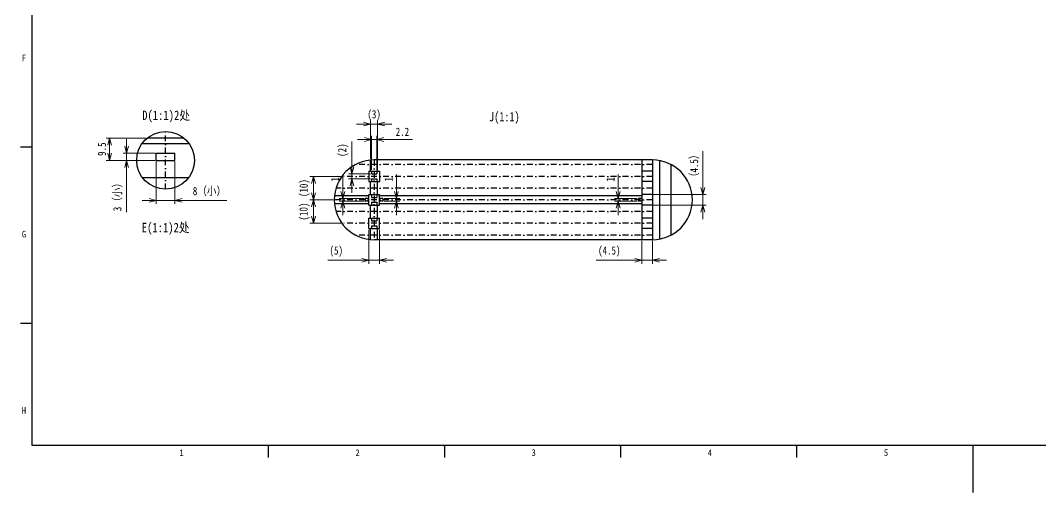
# Model space of a CAD drawing. Extents: x 641 to 1467, y 11 to 605.
# Drawn here: x 656.3 to 1090.7, y 10.9 to 211.9 of the extents above; entities that cross this region are included whole.
import ezdxf

# ---------------------------------------------------------------- set-up
doc = ezdxf.new("R2010")
doc.units = 0
doc.header["$MEASUREMENT"] = 0
doc.linetypes.add('DASHDOT', pattern=[1, 0.5, -0.25, 0, -0.25])
doc.layers.get('0').update_dxf_attribs({"linetype": 'CONTINUOUS'})
doc.layers.get('DEFPOINTS').update_dxf_attribs({"linetype": 'CONTINUOUS'})
for name, color, linetype in [('DD0-2', 4, 'CONTINUOUS'), ('M1-1', 2, 'CONTINUOUS'), ('M21-1', 2, 'CONTINUOUS'), ('M3-1', 154, 'CONTINUOUS'), ('M3-2', 154, 'CONTINUOUS'), ('M80-2', 7, 'CONTINUOUS')]:
    doc.layers.add(name, color=color, linetype=linetype)
doc.styles.add('FS2312', font='', dxfattribs={"width": 0.8})
doc.styles.add('HANKAKU', font='')
doc.styles.get('FS2312').set_extended_font_data('SimSun')
doc.styles.get('HANKAKU').set_extended_font_data('SimSun')
doc.dimstyles.new('ISO-25', dxfattribs={"dimtxt": 3.5, "dimasz": 3, "dimexe": 1.5, "dimexo": 0.5, "dimtad": 1, "dimdec": 1, "dimlfac": 2, "dimdsep": 46, "dimtxsty": 'FS2312', "dimblk": 'OPEN30', "dimcen": 0.09, "dimclrd": 4, "dimclre": 4, "dimclrt": 4, "dimadec": 0, "dimazin": 0, "dimtfac": 1, "dimtdec": 1, "dimtmove": 0, "dimatfit": 3, "dimldrblk": 'OPEN30', "dimfxl": 1, "dimlwd": 18, "dimlwe": 18, "dimarcsym": 0})

# ---------------------------------------------------------------- blocks, each defined once
blk = doc.blocks.new('_Open30')
at = {"color": 0, "linetype": 'ByBlock', "lineweight": -2}
for p, q in [((-1, 0.27), (0, 0)), ((0, 0), (-1, -0.27)), ((0, 0), (-1, 0))]:
    blk.add_line(p, q, dxfattribs=at)
blk = doc.blocks.new('*D198')
at = {"layer": 'DD0-2', "color": 4, "lineweight": 18, "transparency": 16777216}
for p, q in [((797.5, 149.49), (797.5, 160.26)), ((805.33, 146.49), (796, 146.49)), ((805.33, 144.49), (796, 144.49)), ((797.5, 144.49), (797.5, 146.49)), ((797.5, 141.49), (797.5, 138.49))]:
    blk.add_line(p, q, dxfattribs=at)
at = {"layer": 'DEFPOINTS', "color": 0, "transparency": 16777216}
for p in [(797.5, 144.49), (805.83, 146.49), (805.83, 144.49)]:
    blk.add_point(p, dxfattribs=at)
at = {"layer": 'DD0-2', "color": 4, "lineweight": 18, "transparency": 16777216, "xscale": 3, "yscale": 3, "zscale": 3}
for p, rotation in [((797.5, 146.49), 270), ((797.5, 144.49), 90)]:
    blk.add_blockref('_Open30', p, dxfattribs=dict(at, rotation=rotation))
at = {"layer": 'DD0-2', "color": 4, "transparency": 16777216, "insert": (793.78, 156.63), "char_height": 3.5, "attachment_point": 5, "rotation": 90, "style": 'FS2312'}
blk.add_mtext('(2)', dxfattribs=at)
blk = doc.blocks.new('*D199')
at = {"layer": 'DD0-2', "color": 4, "lineweight": 18, "transparency": 16777216}
for p, q in [((802.83, 161.19), (799.83, 161.19)), ((805.83, 148.24), (805.83, 162.69)), ((805.83, 161.19), (808.03, 161.19)), ((808.03, 148.24), (808.03, 162.69)), ((811.03, 161.19), (823.24, 161.19))]:
    blk.add_line(p, q, dxfattribs=at)
at = {"layer": 'DEFPOINTS', "color": 0, "transparency": 16777216}
for p in [(808.03, 161.19), (805.83, 147.74), (808.03, 147.74)]:
    blk.add_point(p, dxfattribs=at)
at = {"layer": 'DD0-2', "color": 4, "lineweight": 18, "transparency": 16777216, "xscale": 3, "yscale": 3, "zscale": 3}
blk.add_blockref('_Open30', (805.83, 161.19), dxfattribs=at)
at = {"layer": 'DD0-2', "color": 4, "lineweight": 18, "transparency": 16777216, "xscale": 3, "yscale": 3, "zscale": 3, "rotation": 180}
blk.add_blockref('_Open30', (808.03, 161.19), dxfattribs=at)
at = {"layer": 'DD0-2', "color": 4, "transparency": 16777216, "insert": (818.98, 164.44), "char_height": 3.5, "attachment_point": 5, "style": 'FS2312'}
blk.add_mtext('2.2', dxfattribs=at)
blk = doc.blocks.new('*D226')
at = {"layer": 'DD0-2', "color": 4, "lineweight": 18, "transparency": 16777216}
for p, q in [((920.93, 117.99), (920.93, 108.24)), ((925.43, 117.99), (925.43, 108.24)), ((917.93, 109.74), (901.44, 109.74)), ((925.43, 109.74), (920.93, 109.74)), ((928.43, 109.74), (931.43, 109.74))]:
    blk.add_line(p, q, dxfattribs=at)
at = {"layer": 'DEFPOINTS', "color": 0, "transparency": 16777216}
for p in [(920.93, 118.49), (925.43, 118.49), (920.93, 109.74)]:
    blk.add_point(p, dxfattribs=at)
at = {"layer": 'DD0-2', "color": 4, "lineweight": 18, "transparency": 16777216, "xscale": 3, "yscale": 3, "zscale": 3}
blk.add_blockref('_Open30', (920.93, 109.74), dxfattribs=at)
at = {"layer": 'DD0-2', "color": 4, "lineweight": 18, "transparency": 16777216, "xscale": 3, "yscale": 3, "zscale": 3, "rotation": 180}
blk.add_blockref('_Open30', (925.43, 109.74), dxfattribs=at)
at = {"layer": 'DD0-2', "color": 4, "transparency": 16777216, "insert": (907.05, 113.46), "char_height": 3.5, "attachment_point": 5, "style": 'FS2312'}
blk.add_mtext('(4.5)', dxfattribs=at)
blk = doc.blocks.new('*D227')
at = {"layer": 'DD0-2', "color": 4, "lineweight": 18, "transparency": 16777216}
for p, q in [((804.68, 122.74), (804.68, 108.24)), ((809.18, 122.74), (809.18, 108.24)), ((801.68, 109.74), (787.18, 109.74)), ((809.18, 109.74), (804.68, 109.74)), ((812.18, 109.74), (815.18, 109.74))]:
    blk.add_line(p, q, dxfattribs=at)
at = {"layer": 'DEFPOINTS', "color": 0, "transparency": 16777216}
for p in [(804.68, 123.24), (809.18, 123.24), (804.68, 109.74)]:
    blk.add_point(p, dxfattribs=at)
at = {"layer": 'DD0-2', "color": 4, "lineweight": 18, "transparency": 16777216, "xscale": 3, "yscale": 3, "zscale": 3}
blk.add_blockref('_Open30', (804.68, 109.74), dxfattribs=at)
at = {"layer": 'DD0-2', "color": 4, "lineweight": 18, "transparency": 16777216, "xscale": 3, "yscale": 3, "zscale": 3, "rotation": 180}
blk.add_blockref('_Open30', (809.18, 109.74), dxfattribs=at)
at = {"layer": 'DD0-2', "color": 4, "transparency": 16777216, "insert": (790.8, 113.46), "char_height": 3.5, "attachment_point": 5, "style": 'FS2312'}
blk.add_mtext('(5)', dxfattribs=at)
blk = doc.blocks.new('*D228')
at = {"layer": 'DD0-2', "color": 4, "lineweight": 18, "transparency": 16777216}
for p, q in [((802.43, 167.74), (799.43, 167.74)), ((805.43, 152.92), (805.43, 169.24)), ((808.43, 167.74), (805.43, 167.74)), ((808.43, 152.99), (808.43, 169.24)), ((811.43, 167.74), (814.43, 167.74))]:
    blk.add_line(p, q, dxfattribs=at)
at = {"layer": 'DEFPOINTS', "color": 0, "transparency": 16777216}
for p in [(805.43, 167.74), (805.43, 152.42), (808.43, 152.49)]:
    blk.add_point(p, dxfattribs=at)
at = {"layer": 'DD0-2', "color": 4, "lineweight": 18, "transparency": 16777216, "xscale": 3, "yscale": 3, "zscale": 3}
blk.add_blockref('_Open30', (805.43, 167.74), dxfattribs=at)
at = {"layer": 'DD0-2', "color": 4, "lineweight": 18, "transparency": 16777216, "xscale": 3, "yscale": 3, "zscale": 3, "rotation": 180}
blk.add_blockref('_Open30', (808.43, 167.74), dxfattribs=at)
at = {"layer": 'DD0-2', "color": 4, "transparency": 16777216, "insert": (806.93, 171.46), "char_height": 3.5, "attachment_point": 5, "style": 'FS2312'}
blk.add_mtext('(3)', dxfattribs=at)
blk = doc.blocks.new('*D229')
at = {"layer": 'DD0-2', "color": 4, "lineweight": 18, "transparency": 16777216}
for p, q in [((789.43, 135.49), (779.59, 135.49)), ((781.09, 132.49), (781.09, 128.49)), ((792.68, 125.49), (779.59, 125.49))]:
    blk.add_line(p, q, dxfattribs=at)
at = {"layer": 'DEFPOINTS', "color": 0, "transparency": 16777216}
for p in [(789.93, 135.49), (781.09, 125.49), (793.18, 125.49)]:
    blk.add_point(p, dxfattribs=at)
at = {"layer": 'DD0-2', "color": 4, "lineweight": 18, "transparency": 16777216, "xscale": 3, "yscale": 3, "zscale": 3}
for p, rotation in [((781.09, 135.49), 90), ((781.09, 125.49), 270)]:
    blk.add_blockref('_Open30', p, dxfattribs=dict(at, rotation=rotation))
at = {"layer": 'DD0-2', "color": 4, "transparency": 16777216, "insert": (777.37, 130.49), "char_height": 3.5, "attachment_point": 5, "rotation": 90, "style": 'FS2312'}
blk.add_mtext('(10)', dxfattribs=at)
blk = doc.blocks.new('*D230')
at = {"layer": 'DD0-2', "color": 4, "lineweight": 18, "transparency": 16777216}
for p, q in [((792.68, 145.49), (779.59, 145.49)), ((781.09, 138.49), (781.09, 142.49)), ((789.43, 135.49), (779.59, 135.49))]:
    blk.add_line(p, q, dxfattribs=at)
at = {"layer": 'DEFPOINTS', "color": 0, "transparency": 16777216}
for p in [(781.09, 145.49), (793.18, 145.49), (789.93, 135.49)]:
    blk.add_point(p, dxfattribs=at)
at = {"layer": 'DD0-2', "color": 4, "lineweight": 18, "transparency": 16777216, "xscale": 3, "yscale": 3, "zscale": 3}
for p, rotation in [((781.09, 145.49), 90), ((781.09, 135.49), 270)]:
    blk.add_blockref('_Open30', p, dxfattribs=dict(at, rotation=rotation))
at = {"layer": 'DD0-2', "color": 4, "transparency": 16777216, "insert": (777.37, 140.49), "char_height": 3.5, "attachment_point": 5, "rotation": 90, "style": 'FS2312'}
blk.add_mtext('(10)', dxfattribs=at)
blk = doc.blocks.new('*D231')
at = {"layer": 'DD0-2', "color": 4, "lineweight": 18, "transparency": 16777216}
for p, q in [((793.58, 138.99), (793.58, 146.27)), ((802.68, 135.99), (792.08, 135.99)), ((802.68, 134.99), (792.08, 134.99)), ((793.58, 134.99), (793.58, 135.99)), ((793.58, 131.99), (793.58, 128.99))]:
    blk.add_line(p, q, dxfattribs=at)
at = {"layer": 'DEFPOINTS', "color": 0, "transparency": 16777216}
for p in [(793.58, 134.99), (803.18, 135.99), (803.18, 134.99)]:
    blk.add_point(p, dxfattribs=at)
at = {"layer": 'DD0-2', "color": 4, "lineweight": 18, "transparency": 16777216, "xscale": 3, "yscale": 3, "zscale": 3}
for p, rotation in [((793.58, 135.99), 270), ((793.58, 134.99), 90)]:
    blk.add_blockref('_Open30', p, dxfattribs=dict(at, rotation=rotation))
at = {"layer": 'DD0-2', "color": 4, "transparency": 16777216, "insert": (790.33, 144.2), "char_height": 3.5, "attachment_point": 5, "rotation": 90, "style": 'FS2312'}
blk.add_mtext('1', dxfattribs=at)
blk = doc.blocks.new('*D232')
at = {"layer": 'DD0-2', "color": 4, "lineweight": 18, "transparency": 16777216}
for p, q in [((816.38, 138.99), (816.38, 146.27)), ((811.18, 135.99), (817.88, 135.99)), ((811.18, 134.99), (817.88, 134.99)), ((816.38, 134.99), (816.38, 135.99)), ((816.38, 131.99), (816.38, 128.99))]:
    blk.add_line(p, q, dxfattribs=at)
at = {"layer": 'DEFPOINTS', "color": 0, "transparency": 16777216}
for p in [(810.68, 135.99), (810.68, 134.99), (816.38, 134.99)]:
    blk.add_point(p, dxfattribs=at)
at = {"layer": 'DD0-2', "color": 4, "lineweight": 18, "transparency": 16777216, "xscale": 3, "yscale": 3, "zscale": 3}
for p, rotation in [((816.38, 135.99), 270), ((816.38, 134.99), 90)]:
    blk.add_blockref('_Open30', p, dxfattribs=dict(at, rotation=rotation))
at = {"layer": 'DD0-2', "color": 4, "transparency": 16777216, "insert": (813.13, 144.2), "char_height": 3.5, "attachment_point": 5, "rotation": 90, "style": 'FS2312'}
blk.add_mtext('1', dxfattribs=at)
blk = doc.blocks.new('*D234')
at = {"layer": 'DD0-2', "color": 4, "lineweight": 18, "transparency": 16777216}
for p, q in [((910.81, 138.99), (910.81, 146.27)), ((918.93, 135.99), (909.31, 135.99)), ((918.93, 134.99), (909.31, 134.99)), ((910.81, 134.99), (910.81, 135.99)), ((910.81, 131.99), (910.81, 128.99))]:
    blk.add_line(p, q, dxfattribs=at)
at = {"layer": 'DEFPOINTS', "color": 0, "transparency": 16777216}
for p in [(910.81, 135.99), (919.43, 135.99), (919.43, 134.99)]:
    blk.add_point(p, dxfattribs=at)
at = {"layer": 'DD0-2', "color": 4, "lineweight": 18, "transparency": 16777216, "xscale": 3, "yscale": 3, "zscale": 3}
for p, rotation in [((910.81, 135.99), 270), ((910.81, 134.99), 90)]:
    blk.add_blockref('_Open30', p, dxfattribs=dict(at, rotation=rotation))
at = {"layer": 'DD0-2', "color": 4, "transparency": 16777216, "insert": (907.56, 144.2), "char_height": 3.5, "attachment_point": 5, "rotation": 90, "style": 'FS2312'}
blk.add_mtext('1', dxfattribs=at)
blk = doc.blocks.new('*D235')
at = {"layer": 'DD0-2', "color": 4, "lineweight": 18, "transparency": 16777216}
for p, q in [((946.86, 140.74), (946.86, 156.17)), ((925.93, 137.74), (948.36, 137.74)), ((946.86, 133.24), (946.86, 137.74)), ((925.93, 133.24), (948.36, 133.24)), ((946.86, 130.24), (946.86, 127.24))]:
    blk.add_line(p, q, dxfattribs=at)
at = {"layer": 'DEFPOINTS', "color": 0, "transparency": 16777216}
for p in [(925.43, 137.74), (946.86, 137.74), (925.43, 133.24)]:
    blk.add_point(p, dxfattribs=at)
at = {"layer": 'DD0-2', "color": 4, "lineweight": 18, "transparency": 16777216, "xscale": 3, "yscale": 3, "zscale": 3}
for p, rotation in [((946.86, 137.74), 270), ((946.86, 133.24), 90)]:
    blk.add_blockref('_Open30', p, dxfattribs=dict(at, rotation=rotation))
at = {"layer": 'DD0-2', "color": 4, "transparency": 16777216, "insert": (943.37, 149.95), "char_height": 3.5, "attachment_point": 5, "rotation": 90, "style": 'FS2312'}
blk.add_mtext('（4.5）', dxfattribs=at)
blk = doc.blocks.new('*D295')
at = {"layer": 'DD0-2', "color": 4, "lineweight": 18, "transparency": 16777216}
for p, q in [((714.13, 151.8), (714.13, 133.75)), ((722.13, 151.8), (722.13, 133.75)), ((711.13, 135.25), (708.13, 135.25)), ((714.13, 135.25), (722.13, 135.25)), ((725.13, 135.25), (744.24, 135.25))]:
    blk.add_line(p, q, dxfattribs=at)
at = {"layer": 'DEFPOINTS', "color": 0, "transparency": 16777216}
for p in [(714.13, 152.3), (722.13, 152.3), (714.13, 135.25)]:
    blk.add_point(p, dxfattribs=at)
at = {"layer": 'DD0-2', "color": 4, "lineweight": 18, "transparency": 16777216, "xscale": 3, "yscale": 3, "zscale": 3}
blk.add_blockref('_Open30', (714.13, 135.25), dxfattribs=at)
at = {"layer": 'DD0-2', "color": 4, "lineweight": 18, "transparency": 16777216, "xscale": 3, "yscale": 3, "zscale": 3, "rotation": 180}
blk.add_blockref('_Open30', (722.13, 135.25), dxfattribs=at)
at = {"layer": 'DD0-2', "color": 4, "transparency": 16777216, "insert": (736.77, 138.99), "char_height": 3.5, "attachment_point": 5, "style": 'FS2312'}
blk.add_mtext('\\W0.83;8（小）', dxfattribs=at)
blk = doc.blocks.new('*D296')
at = {"layer": 'DD0-2', "color": 4, "lineweight": 18, "transparency": 16777216}
for p, q in [((701.54, 158.3), (701.54, 161.3)), ((713.63, 155.3), (700.04, 155.3)), ((713.63, 152.3), (700.04, 152.3)), ((701.54, 155.3), (701.54, 152.3)), ((701.54, 149.3), (701.54, 130.25))]:
    blk.add_line(p, q, dxfattribs=at)
at = {"layer": 'DEFPOINTS', "color": 0, "transparency": 16777216}
for p in [(701.54, 155.3), (714.13, 155.3), (714.13, 152.3)]:
    blk.add_point(p, dxfattribs=at)
at = {"layer": 'DD0-2', "color": 4, "lineweight": 18, "transparency": 16777216, "xscale": 3, "yscale": 3, "zscale": 3}
for p, rotation in [((701.54, 155.3), 270), ((701.54, 152.3), 90)]:
    blk.add_blockref('_Open30', p, dxfattribs=dict(at, rotation=rotation))
at = {"layer": 'DD0-2', "color": 4, "transparency": 16777216, "insert": (697.8, 137.69), "char_height": 3.5, "attachment_point": 5, "rotation": 90, "style": 'FS2312'}
blk.add_mtext('\\W0.83;3（小）', dxfattribs=at)
blk = doc.blocks.new('*D297')
at = {"layer": 'DD0-2', "color": 4, "lineweight": 18, "transparency": 16777216}
for p, q in [((709.83, 161.8), (692.8, 161.8)), ((694.3, 155.3), (694.3, 158.8)), ((713.63, 152.3), (692.8, 152.3))]:
    blk.add_line(p, q, dxfattribs=at)
at = {"layer": 'DEFPOINTS', "color": 0, "transparency": 16777216}
for p in [(694.3, 161.8), (710.33, 161.8), (714.13, 152.3)]:
    blk.add_point(p, dxfattribs=at)
at = {"layer": 'DD0-2', "color": 4, "lineweight": 18, "transparency": 16777216, "xscale": 3, "yscale": 3, "zscale": 3}
for p, rotation in [((694.3, 161.8), 90), ((694.3, 152.3), 270)]:
    blk.add_blockref('_Open30', p, dxfattribs=dict(at, rotation=rotation))
at = {"layer": 'DD0-2', "color": 4, "transparency": 16777216, "insert": (691.05, 157.05), "char_height": 3.5, "attachment_point": 5, "rotation": 90, "style": 'FS2312'}
blk.add_mtext('9.5', dxfattribs=at)

msp = doc.modelspace()

# ---------------------------------------------------------------- linework, layer by layer
at = {"color": 114, "linetype": 'Continuous', "ltscale": 0.1}
for p, q in [((661.3217, 30.8585), (661.3217, 584.8585)), ((1462.3217, 30.8585), (661.3217, 30.8585))]:
    msp.add_line(p, q, dxfattribs=at)
at = {"layer": 'M1-1', "color": 7, "linetype": 'DASHDOT', "ltscale": 5}
for p, q in [((806.929, 152.4885), (806.929, 118.4885)), ((925.429, 150.4885), (798.929, 150.4885)), ((925.429, 145.4885), (793.181, 145.4885)), ((925.429, 140.4885), (790.681, 140.4885)), ((925.429, 135.4885), (789.929, 135.4885)), ((925.429, 130.4885), (790.681, 130.4885)), ((925.429, 125.4885), (793.181, 125.4885)), ((925.429, 120.4885), (798.929, 120.4885))]:
    msp.add_line(p, q, dxfattribs=at)
at = {"layer": 'M21-1', "color": 7, "linetype": 'DASHDOT', "ltscale": 5}
msp.add_line((718.1324, 140.0065), (718.1324, 164.5905), dxfattribs=at)
at = {"layer": 'M3-1'}
for p, q in [((925.429, 152.4885), (806.929, 152.4885)), ((925.429, 118.4885), (806.929, 118.4885))]:
    msp.add_line(p, q, dxfattribs=at)
msp.add_circle((718.1324, 152.2985), 12.292, dxfattribs=at)
for centre, start, end in [((806.929, 135.4885), 90, 270), ((925.429, 135.4885), 270, 90)]:
    msp.add_arc(centre, 17, start, end, dxfattribs=at)
at = {"layer": 'M3-2', "color": 2}
for p, q in [((725.9324, 161.7985), (710.3314, 161.7985)), ((728.2364, 159.2985), (708.0274, 159.2985)), ((714.1314, 152.2985), (714.1314, 155.2985)), ((714.1314, 155.2985), (722.1314, 155.2985)), ((714.1314, 152.2985), (722.1314, 152.2985)), ((722.1314, 152.2985), (722.1314, 155.2985)), ((805.429, 147.7385), (805.429, 152.4215)), ((808.429, 147.7385), (808.429, 152.4885)), ((920.929, 152.4885), (920.929, 118.4885)), ((925.429, 152.4885), (925.429, 118.4885)), ((928.429, 152.2215), (928.429, 118.7545)), ((804.679, 147.7385), (804.679, 143.2385)), ((804.679, 147.7385), (809.179, 147.7385)), ((805.829, 147.7385), (805.829, 146.4885)), ((808.029, 147.7385), (808.029, 146.4885)), ((809.179, 147.7385), (809.179, 143.2385)), ((925.429, 147.7385), (920.929, 147.7385)), ((933.429, 120.4885), (933.429, 150.4885)), ((727.8714, 144.7985), (708.3934, 144.7985)), ((805.829, 146.4885), (808.029, 146.4885)), ((805.829, 144.4885), (808.029, 144.4885)), ((805.829, 144.4885), (805.829, 143.2385)), ((808.029, 144.4885), (808.029, 143.2385)), ((804.679, 143.2385), (809.179, 143.2385)), ((805.429, 137.7385), (805.429, 143.2385)), ((808.429, 137.7385), (808.429, 143.2385)), ((925.429, 143.2385), (920.929, 143.2385)), ((804.679, 137.1385), (790.009, 137.1385)), ((803.179, 135.9885), (803.179, 134.9885)), ((804.679, 135.9885), (803.179, 135.9885)), ((804.679, 134.9885), (803.179, 134.9885)), ((804.679, 133.2385), (804.679, 137.7385)), ((804.679, 137.7385), (809.179, 137.7385)), ((805.829, 137.7385), (805.829, 136.4885)), ((805.829, 136.4885), (808.029, 136.4885)), ((808.029, 137.7385), (808.029, 136.4885)), ((809.179, 133.2385), (809.179, 137.7385)), ((920.929, 137.1385), (809.179, 137.1385)), ((810.679, 135.9885), (809.179, 135.9885)), ((810.679, 134.9885), (809.179, 134.9885)), ((810.679, 135.9885), (810.679, 134.9885)), ((920.929, 135.9885), (919.429, 135.9885)), ((919.429, 135.9885), (919.429, 134.9885)), ((920.929, 134.9885), (919.429, 134.9885)), ((925.429, 137.7385), (920.929, 137.7385)), ((804.679, 133.8385), (790.009, 133.8385)), ((804.679, 133.2385), (809.179, 133.2385)), ((805.429, 127.7385), (805.429, 133.2385)), ((805.829, 134.4885), (805.829, 133.2385)), ((805.829, 134.4885), (808.029, 134.4885)), ((808.029, 134.4885), (808.029, 133.2385)), ((808.429, 127.7385), (808.429, 133.2385)), ((920.929, 133.8385), (809.179, 133.8385)), ((925.429, 133.2385), (920.929, 133.2385)), ((804.679, 123.2385), (804.679, 127.7385)), ((804.679, 127.7385), (809.179, 127.7385)), ((805.829, 127.7385), (805.829, 126.4885)), ((805.829, 126.4885), (808.029, 126.4885)), ((808.029, 127.7385), (808.029, 126.4885)), ((809.179, 123.2385), (809.179, 127.7385)), ((925.429, 127.7385), (920.929, 127.7385)), ((804.679, 123.2385), (809.179, 123.2385)), ((805.429, 118.5545), (805.429, 123.2385)), ((805.829, 124.4885), (805.829, 123.2385)), ((805.829, 124.4885), (808.029, 124.4885)), ((808.029, 124.4885), (808.029, 123.2385)), ((808.429, 118.4885), (808.429, 123.2385)), ((925.429, 123.2385), (920.929, 123.2385))]:
    msp.add_line(p, q, dxfattribs=at)
at = {"layer": 'M80-2', "color": 2}
for p, q in [((661.3217, 157.8585), (656.3217, 157.8585)), ((661.3217, 82.8585), (656.3217, 82.8585)), ((761.8217, 30.8585), (761.8217, 25.8585)), ((836.8217, 30.8585), (836.8217, 25.8585)), ((911.8217, 30.8585), (911.8217, 25.8585)), ((986.8217, 30.8585), (986.8217, 25.8585)), ((1061.8217, 30.8585), (1061.8217, 10.8585))]:
    msp.add_line(p, q, dxfattribs=at)

# ---------------------------------------------------------------- texts
at = {"layer": 'M3-2', "char_height": 4, "attachment_point": 7, "style": 'FS2312'}
for s, insert in [('\\W0.83;{\\C2;D(1:1)2处\\C1;}', (708.1785, 168.4205)), ('{\\C2;J(1:1)}', (855.8456, 167.8075)), ('\\W0.83;{\\C2;E(1:1)2处\\C1;}', (707.9885, 120.6365))]:
    msp.add_mtext(s, dxfattribs=dict(at, insert=insert))
at = {"layer": 'M80-2', "color": 154, "char_height": 2.8, "attachment_point": 7, "style": 'HANKAKU'}
for s, insert in [('{\\W0.95;F}', (656.9217, 194.4585)), ('{\\W0.95;G}', (656.9217, 119.4585)), ('{\\W0.95;H}', (656.9217, 44.4585)), ('{\\W0.95;1}', (723.9867, 26.4585)), ('{\\W0.95;2}', (798.9867, 26.4585)), ('{\\W0.95;3}', (873.9867, 26.4585)), ('{\\W0.95;4}', (948.9867, 26.4585)), ('{\\W0.95;5}', (1023.9867, 26.4585))]:
    msp.add_mtext(s, dxfattribs=dict(at, insert=insert))

# ---------------------------------------------------------------- dimensions: what is measured, and where the dimension line sits
at = {"layer": 'DD0-2', "color": 4}
for base, p1, p2, text, picture, middle in [((805.429, 167.7385), (808.429, 152.4885), (805.429, 152.4215), '(<>)', '*D228', (806.929, 167.7385)), ((714.1314, 135.2535), (722.1314, 152.2985), (714.1314, 152.2985), '\\W0.83;<>（小）', '*D295', (736.7728, 135.2535)), ((804.679, 109.7385), (809.179, 123.2385), (804.679, 123.2385), '(5)', '*D227', (790.8012, 109.7385)), ((920.929, 109.7385), (925.429, 118.4885), (920.929, 118.4885), '(<>)', '*D226', (907.0512, 109.7385))]:
    dim = msp.add_linear_dim(base=base, p1=p1, p2=p2, text=text, dimstyle='ISO-25', override={"dimgap": 1.5, "dimlfac": 1}, dxfattribs=at)
    dim.commit()
    dim.dimension.update_dxf_attribs({"geometry": picture, "text_midpoint": middle, "dimtype": 160})
dim = msp.add_linear_dim(base=(808.029, 161.1915), p1=(805.829, 147.7385), p2=(808.029, 147.7385), dimstyle='ISO-25', override={"dimgap": 1.5, "dimlfac": 1}, dxfattribs=at)
dim.commit()
dim.dimension.update_dxf_attribs({"geometry": '*D199', "text_midpoint": (818.9804, 161.1915), "dimtype": 160})
for base, p1, p2, picture, middle in [((694.3023, 161.7985), (714.1314, 152.2985), (710.3314, 161.7985), '*D297', (694.3023, 157.0485)), ((793.576, 134.9885), (803.179, 135.9885), (803.179, 134.9885), '*D231', (793.576, 144.1983)), ((816.3819, 134.9885), (810.679, 135.9885), (810.679, 134.9885), '*D232', (816.3819, 144.1983)), ((910.805, 135.9885), (919.429, 134.9885), (919.429, 135.9885), '*D234', (910.805, 144.1983))]:
    dim = msp.add_linear_dim(base=base, p1=p1, p2=p2, angle=90, dimstyle='ISO-25', override={"dimgap": 1.5, "dimlfac": 1}, dxfattribs=at)
    dim.commit()
    dim.dimension.update_dxf_attribs({"geometry": picture, "text_midpoint": middle, "dimtype": 160})
for base, p1, p2, text, picture, middle in [((701.537, 155.2985), (714.1314, 152.2985), (714.1314, 155.2985), '\\W0.83;<>（小）', '*D296', (701.537, 137.6894)), ((797.496, 144.4885), (805.829, 146.4885), (805.829, 144.4885), '(<>)', '*D198', (797.496, 156.633)), ((946.862, 137.7385), (925.429, 133.2385), (925.429, 137.7385), '（<>）', '*D235', (946.862, 149.9519)), ((781.09, 145.4885), (789.929, 135.4885), (793.181, 145.4885), '(<>)', '*D230', (781.09, 140.4885)), ((781.09, 125.4885), (789.929, 135.4885), (793.181, 125.4885), '(<>)', '*D229', (781.09, 130.4885))]:
    dim = msp.add_linear_dim(base=base, p1=p1, p2=p2, angle=90, text=text, dimstyle='ISO-25', override={"dimgap": 1.5, "dimlfac": 1}, dxfattribs=at)
    dim.commit()
    dim.dimension.update_dxf_attribs({"geometry": picture, "text_midpoint": middle, "dimtype": 160})

doc.saveas('drawing.dxf')
